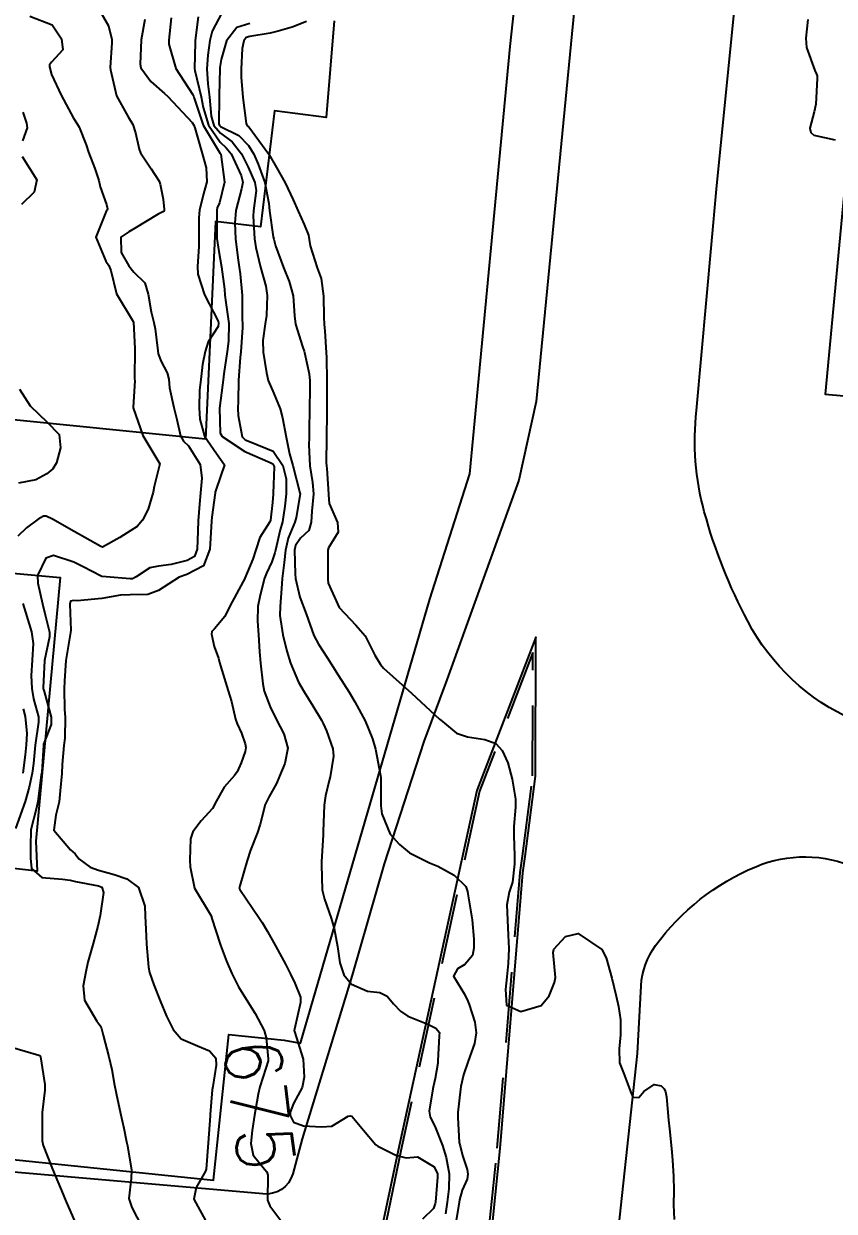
# Model space of a CAD drawing. Header units: metres. Extents: x 298520 to 308411, y 7433745 to 7450750.
# Drawn here: x 300321.6 to 300379, y 7445606.5 to 7445690.6 of the extents above; entities that cross this region are included whole.
import ezdxf
from ezdxf.enums import TextEntityAlignment as Align

# ---------------------------------------------------------------- set-up
doc = ezdxf.new("R2010")
doc.units = ezdxf.units.M
doc.header["$LTSCALE"] = 10
doc.linetypes.add('DASHED', pattern=[0.75, 0.5, -0.25])
for name, color, linetype in [('Canteiro', 45, 'DASHED'), ('Cotas', 45, 'Continuous'), ('Curvas de Nivel 1m', 11, 'Continuous'), ('Curvas de Nivel 5m', 15, 'Continuous'), ('Edificações', 30, 'Continuous'), ('Estação', 45, 'Continuous'), ('Vias Primárias', 230, 'Continuous')]:
    doc.layers.add(name, color=color, linetype=linetype)
doc.styles.add('Style-STANDARD', font='STANDARD.shx')

msp = doc.modelspace()

# ---------------------------------------------------------------- linework, layer by layer
at = {"layer": 'Canteiro'}
msp.add_lwpolyline([(300356.896, 7445631.652), (300357.614, 7445637.321), (300357.633, 7445646.059), (300353.845, 7445636.248), (300348.294, 7445610.789), (300346.293, 7445601.307), (300341.777, 7445547.622), (300334.477, 7445474.891), (300330.843, 7445438.664, 0.954169), (300337.501, 7445437.678), (300339.084, 7445454.665), (300348.856, 7445551.444), (300352.89, 7445589.473, 0.136058), (300352.739, 7445590.382, -0.207409), (300352.659, 7445593.43, 0.061456), (300353.739, 7445597.487), (300355.112, 7445610.985), (300356.72, 7445630.491)], format="xyb", close=True, dxfattribs=at)
at = {"layer": 'Curvas de Nivel 1m', "flags": 128}
for points, elevation in [([(300326.989, 7445691.46), (300327.607, 7445690.403), (300327.826, 7445689.448), (300327.835, 7445689.203), (300327.725, 7445687.448), (300327.73, 7445687.29), (300328.162, 7445685.444), (300329.002, 7445683.964), (300329.332, 7445683.432), (300329.517, 7445682.826), (300329.764, 7445681.684), (300329.875, 7445681.424), (300330.613, 7445680.286), (300331.174, 7445679.404), (300331.261, 7445679.193), (300331.46, 7445678.132), (300331.545, 7445677.399), (300331.532, 7445677.319), (300331.451, 7445677.242), (300331.123, 7445677.079), (300329.439, 7445676.072), (300329.04, 7445675.831), (300328.481, 7445675.44), (300328.488, 7445674.368), (300329.032, 7445673.434), (300329.398, 7445672.982), (300330.182, 7445672.21), (300330.417, 7445671.414), (300330.608, 7445670.168), (300330.817, 7445669.408), (300330.908, 7445668.966), (300331.086, 7445667.404), (300331.123, 7445667.196), (300331.325, 7445666.66), (300331.755, 7445665.841), (300331.861, 7445665.402), (300331.925, 7445664.779), (300332.221, 7445663.396), (300332.442, 7445662.56), (300332.696, 7445661.389), (300332.896, 7445661.023), (300333.256, 7445660.68), (300334.089, 7445659.371), (300334.2, 7445658.399), (300334.099, 7445657.371), (300334.029, 7445656.548), (300333.951, 7445655.372), (300333.917, 7445654.637), (300333.864, 7445653.373), (300333.677, 7445652.856), (300333.155, 7445652.563), (300332.036, 7445652.28), (300331.15, 7445652.166), (300330.524, 7445652.041), (300329.56, 7445651.426), (300329.293, 7445651.277), (300329.141, 7445651.265), (300327.16, 7445651.433), (300327.143, 7445651.435), (300327.127, 7445651.435), (300327.093, 7445651.451), (300325.811, 7445652.132), (300325.153, 7445652.447), (300323.717, 7445652.935), (300323.155, 7445652.731), (300322.576, 7445651.509), (300322.594, 7445650.965), (300322.925, 7445649.503), (300323.111, 7445648.734), (300323.414, 7445647.497), (300323.415, 7445647.171), (300323.073, 7445645.5), (300322.984, 7445643.561), (300322.986, 7445643.501), (300322.994, 7445643.452), (300323.041, 7445643.297), (300323.547, 7445641.495), (300323.542, 7445640.97), (300323.004, 7445639.57), (300322.991, 7445639.5), (300322.878, 7445637.598), (300322.867, 7445637.502), (300322.843, 7445637.373), (300322.608, 7445635.505), (300322.5, 7445635.058), (300322.114, 7445633.512), (300322.089, 7445632.339), (300322.088, 7445631.512), (300322.15, 7445630.765), (300322.889, 7445630.148), (300324.346, 7445630.028), (300324.888, 7445629.945), (300325.266, 7445629.854), (300326.884, 7445629.553), (300327.128, 7445629.448), (300327.251, 7445629.073), (300326.999, 7445627.449), (300326.845, 7445626.69), (300326.511, 7445625.463), (300326.142, 7445624.145), (300325.99, 7445623.468), (300325.798, 7445622.47), (300325.894, 7445621.469), (300326.768, 7445619.977), (300326.992, 7445619.684), (300327.099, 7445619.455), (300327.231, 7445618.978), (300327.635, 7445617.446), (300327.828, 7445616.548), (300328.035, 7445615.44), (300328.146, 7445614.877), (300328.457, 7445613.434), (300328.678, 7445612.408), (300328.882, 7445611.428), (300328.945, 7445611.142), (300329.233, 7445609.424), (300329.211, 7445608.847), (300329.03, 7445607.426), (300329.24, 7445606.791), (300329.961, 7445605.416)], 677), ([(300335.623, 7445691.334), (300334.937, 7445690.032), (300334.76, 7445689.368), (300334.632, 7445688.32), (300334.568, 7445687.37), (300334.634, 7445686.297), (300334.751, 7445685.368), (300334.874, 7445684.025), (300335.063, 7445683.365), (300335.517, 7445682.808), (300336.35, 7445682.187), (300337.022, 7445681.337), (300337.489, 7445680.406), (300337.955, 7445679.325), (300338.042, 7445678.749), (300337.86, 7445677.326), (300337.836, 7445676.939), (300337.932, 7445675.325), (300338.02, 7445674.728), (300338.355, 7445673.32), (300338.728, 7445671.978), (300338.834, 7445671.315), (300338.772, 7445669.905), (300338.695, 7445669.317), (300338.516, 7445668.143), (300338.533, 7445667.318), (300338.783, 7445665.85), (300338.899, 7445665.314), (300339.299, 7445664.378), (300339.743, 7445663.305), (300339.905, 7445662.675), (300340.164, 7445661.301), (300340.414, 7445660.13), (300340.653, 7445659.296), (300341.148, 7445657.356), (300341.154, 7445657.291), (300340.883, 7445655.606), (300340.791, 7445655.294), (300340.312, 7445654.163), (300340.118, 7445653.3), (300340.031, 7445652.425), (300339.897, 7445651.302), (300339.851, 7445650.587), (300339.743, 7445649.304), (300339.732, 7445648.685), (300339.947, 7445647.301), (300340.229, 7445646.15), (300340.486, 7445645.296), (300341.053, 7445643.957), (300341.434, 7445643.284), (300342.055, 7445642.297), (300342.668, 7445641.265), (300342.789, 7445641.032), (300343.015, 7445640.514), (300343.472, 7445639.255), (300343.523, 7445638.727), (300343.274, 7445637.257), (300343.219, 7445637.009), (300342.96, 7445635.923), (300342.857, 7445635.261), (300342.798, 7445633.389), (300342.797, 7445633.262), (300342.787, 7445633.128), (300342.684, 7445631.263), (300342.673, 7445631.036), (300342.711, 7445629.263), (300342.873, 7445628.597), (300343.362, 7445627.255), (300343.568, 7445626.531), (300343.809, 7445625.25), (300343.963, 7445624.101), (300344.244, 7445623.246), (300344.796, 7445622.586), (300345.933, 7445622.088), (300346.791, 7445622.004), (300347.324, 7445621.747), (300347.763, 7445621.205), (300348.253, 7445620.673), (300348.774, 7445620.314), (300350.189, 7445619.756), (300350.766, 7445619.475), (300351.011, 7445619.168), (300351.005, 7445618.922), (300350.915, 7445617.168), (300350.901, 7445616.998), (300350.72, 7445615.916), (300350.581, 7445615.304), (300350.559, 7445615.172), (300350.28, 7445613.592), (300350.364, 7445613.173), (300350.683, 7445612.531), (300351.24, 7445611.164), (300351.5, 7445610.316), (300351.711, 7445609.159), (300351.679, 7445608.108), (300351.555, 7445607.161), (300351.438, 7445606.328)], 673), ([(300322.042, 7445691.09), (300323.608, 7445690.474), (300324.283, 7445689.493), (300324.36, 7445688.717), (300323.576, 7445687.835), (300323.424, 7445687.651), (300323.416, 7445687.502), (300323.568, 7445686.973), (300324.242, 7445685.493), (300325.134, 7445683.878), (300325.388, 7445683.481), (300325.52, 7445683.229), (300326.015, 7445681.98), (300326.191, 7445681.47), (300326.635, 7445680.314), (300326.906, 7445679.459), (300327.018, 7445679.006), (300327.456, 7445677.759), (300327.538, 7445677.449), (300327.51, 7445677.392), (300327.452, 7445677.338), (300326.708, 7445675.461), (300327.408, 7445673.761), (300327.619, 7445673.448), (300327.763, 7445673.082), (300328.168, 7445671.442), (300329.354, 7445669.482), (300329.37, 7445669.43), (300329.469, 7445667.563), (300329.469, 7445667.428), (300329.434, 7445665.549), (300329.445, 7445665.429), (300329.464, 7445665.275), (300329.336, 7445663.429), (300329.338, 7445663.374), (300330.022, 7445661.422), (300331.243, 7445659.41), (300330.824, 7445657.809), (300330.759, 7445657.415), (300330.412, 7445656.207), (300330.007, 7445655.422), (300329.637, 7445654.975), (300329.182, 7445654.69), (300328.404, 7445654.209), (300327.164, 7445653.525), (300327.056, 7445653.56), (300325.18, 7445654.615), (300323.643, 7445655.495), (300323.195, 7445655.704), (300322.991, 7445655.706), (300322.634, 7445655.506), (300321.804, 7445654.894), (300321.174, 7445654.284)], 678), ([(300330.172, 7445690.865), (300329.923, 7445689.425), (300329.833, 7445687.683), (300329.899, 7445687.425), (300330.606, 7445686.457), (300331.555, 7445685.617), (300331.799, 7445685.398), (300333.526, 7445683.577), (300333.633, 7445683.379), (300333.713, 7445683.186), (300334.222, 7445681.373), (300334.508, 7445680.349), (300334.569, 7445679.369), (300334.321, 7445678.515), (300334.039, 7445677.374), (300333.997, 7445676.825), (300334.002, 7445675.374), (300333.998, 7445674.8), (300333.905, 7445673.375), (300333.932, 7445672.84), (300334.388, 7445671.37), (300335.355, 7445669.509), (300335.383, 7445669.36), (300335.351, 7445669.121), (300334.658, 7445668.049), (300334.43, 7445667.369), (300334.251, 7445666.444), (300334.123, 7445665.372), (300334.05, 7445664.624), (300334.009, 7445663.373), (300334.066, 7445662.581), (300334.391, 7445661.369), (300335.245, 7445660.137), (300335.818, 7445659.351), (300335.215, 7445657.614), (300335.158, 7445657.417), (300335.148, 7445657.361), (300334.91, 7445655.649), (300334.885, 7445655.363), (300334.79, 7445653.742), (300334.767, 7445653.364), (300334.327, 7445652.192), (300333.145, 7445651.574), (300332.61, 7445651.388), (300331.133, 7445650.45), (300330.377, 7445650.171), (300329.13, 7445650.152), (300328.438, 7445650.128), (300327.127, 7445649.881), (300325.375, 7445649.726), (300325.126, 7445649.752), (300324.915, 7445649.692), (300324.875, 7445649.482), (300324.929, 7445647.648), (300324.917, 7445647.482), (300324.65, 7445645.911), (300324.591, 7445645.485), (300324.487, 7445644.05), (300324.459, 7445643.486), (300324.492, 7445642.022), (300324.53, 7445641.485), (300324.506, 7445639.987), (300324.444, 7445639.486), (300324.328, 7445638.142), (300324.289, 7445637.487), (300324.185, 7445636.264), (300324.118, 7445635.488), (300323.885, 7445634.549), (300323.742, 7445633.492), (300324.912, 7445632.094), (300325.237, 7445631.806), (300325.505, 7445631.471), (300326.308, 7445630.87), (300326.895, 7445630.654), (300327.99, 7445630.341), (300328.889, 7445630.038), (300329.732, 7445629.422), (300330.166, 7445628.114), (300330.196, 7445627.417), (300330.258, 7445625.997), (300330.298, 7445625.415), (300330.438, 7445623.793), (300330.504, 7445623.413), (300330.8, 7445622.535), (300331.265, 7445621.403), (300331.701, 7445620.325), (300332.178, 7445619.389), (300332.753, 7445618.713), (300333.895, 7445618.219), (300334.741, 7445617.872), (300335.194, 7445617.355), (300335.214, 7445616.869), (300334.973, 7445615.357), (300334.947, 7445615.121), (300334.79, 7445613.359), (300334.785, 7445613.265), (300334.663, 7445611.36), (300334.5, 7445609.506), (300334.457, 7445609.362), (300333.803, 7445608.191), (300333.634, 7445607.37), (300334.595, 7445605.608)], 676), ([(300333.947, 7445691.048), (300333.742, 7445689.379), (300333.736, 7445689.234), (300333.678, 7445687.379), (300333.701, 7445687.249), (300334.16, 7445685.374), (300334.29, 7445684.625), (300334.685, 7445683.368), (300335.511, 7445682.176), (300335.934, 7445681.78), (300336.27, 7445681.348), (300336.998, 7445679.82), (300337.101, 7445679.336), (300337.012, 7445678.881), (300336.62, 7445677.342), (300336.542, 7445676.442), (300336.588, 7445675.343), (300336.752, 7445674), (300336.857, 7445673.338), (300336.926, 7445672.864), (300337.061, 7445671.335), (300337.068, 7445669.623), (300337.082, 7445669.334), (300337.083, 7445669.067), (300336.965, 7445667.336), (300336.922, 7445666.929), (300336.795, 7445665.338), (300336.772, 7445663.856), (300336.755, 7445663.338), (300336.765, 7445662.825), (300337.055, 7445661.333), (300337.26, 7445661.12), (300337.581, 7445661.003), (300339.248, 7445660.312), (300339.942, 7445659.303), (300340.182, 7445658.342), (300340.175, 7445657.3), (300340.085, 7445656.421), (300339.91, 7445655.303), (300339.758, 7445654.73), (300339.407, 7445653.308), (300339.364, 7445653.105), (300339.155, 7445652.468), (300338.782, 7445651.678), (300338.648, 7445651.315), (300338.331, 7445650.118), (300338.177, 7445649.319), (300338.149, 7445648.277), (300338.207, 7445647.319), (300338.28, 7445646.119), (300338.346, 7445645.317), (300338.516, 7445643.85), (300338.623, 7445643.314), (300339.032, 7445642.204), (300339.493, 7445641.305), (300340.018, 7445640.295), (300340.281, 7445639.297), (300340.087, 7445638.199), (300339.709, 7445637.303), (300339.477, 7445636.796), (300338.959, 7445635.87), (300338.694, 7445635.314), (300338.33, 7445633.921), (300338.137, 7445633.322), (300337.655, 7445632.073), (300337.412, 7445631.332), (300336.885, 7445629.552), (300336.858, 7445629.365), (300336.861, 7445629.34), (300336.882, 7445629.299), (300338.247, 7445627.319), (300338.477, 7445626.944), (300338.843, 7445626.312), (300339.406, 7445625.304), (300340.115, 7445623.995), (300340.481, 7445623.293), (300340.797, 7445622.662), (300341.184, 7445621.681), (300341.197, 7445621.284), (300340.764, 7445619.417), (300340.741, 7445619.312), (300340.742, 7445619.29), (300340.762, 7445619.231), (300341.369, 7445617.28), (300341.447, 7445616.006), (300341.313, 7445615.281), (300340.701, 7445614.14), (300340.45, 7445613.538), (300340.447, 7445613.292), (300340.686, 7445612.836), (300341.399, 7445612.566), (300342.681, 7445612.501), (300343.403, 7445612.538), (300344.561, 7445613.242), (300344.693, 7445613.282), (300344.807, 7445613.239), (300345.647, 7445612.262), (300346.523, 7445611.221), (300346.662, 7445611.12), (300347.941, 7445610.486), (300348.654, 7445610.305), (300349.463, 7445610.374), (300350.648, 7445609.672), (300350.871, 7445609.168), (300350.884, 7445608.923), (300350.735, 7445607.169), (300350.722, 7445607.059), (300350.608, 7445606.705), (300349.828, 7445605.95)], 674), ([(300337.611, 7445690.568), (300336.672, 7445690.278), (300335.96, 7445689.354), (300335.58, 7445688.019), (300335.474, 7445687.461), (300335.467, 7445687.361), (300335.421, 7445685.495), (300335.424, 7445685.361), (300335.412, 7445683.474), (300335.445, 7445683.361), (300335.522, 7445683.278), (300336.812, 7445682.637), (300337.509, 7445681.939), (300337.874, 7445681.326), (300338.188, 7445680.627), (300338.653, 7445679.318), (300338.935, 7445677.839), (300338.981, 7445677.315), (300339.262, 7445675.484), (300339.297, 7445675.311), (300339.426, 7445674.839), (300339.987, 7445673.304), (300340.384, 7445672.309), (300340.673, 7445671.297), (300340.768, 7445669.89), (300340.829, 7445669.295), (300341.337, 7445667.712), (300341.441, 7445667.395), (300341.469, 7445667.288), (300341.809, 7445665.774), (300341.854, 7445665.282), (300341.849, 7445664.738), (300341.826, 7445663.282), (300341.8, 7445661.814), (300341.795, 7445661.282), (300341.779, 7445660.758), (300341.838, 7445659.281), (300342.045, 7445658.102), (300342.096, 7445657.277), (300341.985, 7445656.063), (300341.943, 7445655.279), (300341.769, 7445654.697), (300341.176, 7445654.146), (300340.826, 7445653.636), (300340.764, 7445653.294), (300340.801, 7445651.638), (300340.831, 7445651.293), (300341.13, 7445649.978), (300341.321, 7445649.483), (300341.404, 7445649.286), (300341.595, 7445648.803), (300342.137, 7445647.274), (300342.469, 7445646.652), (300343.077, 7445645.714), (300343.359, 7445645.257), (300343.884, 7445644.428), (300344.623, 7445643.244), (300345.036, 7445642.569), (300345.754, 7445641.233), (300346.276, 7445639.961), (300346.49, 7445639.225), (300346.85, 7445637.346), (300346.865, 7445637.221), (300346.877, 7445635.298), (300346.879, 7445635.221), (300346.944, 7445634.653), (300347.542, 7445633.211), (300348.186, 7445632.471), (300348.91, 7445631.874), (300350.317, 7445631.176), (300350.901, 7445630.94), (300352.051, 7445630.309), (300352.887, 7445629.509), (300352.997, 7445629.139), (300353.025, 7445628.994), (300353.325, 7445627.143), (300353.462, 7445625.763), (300353.463, 7445625.141), (300353.347, 7445624.621), (300352.815, 7445623.987), (300352.295, 7445623.671), (300352.012, 7445623.158), (300352.79, 7445621.879), (300353.035, 7445621.396), (300353.124, 7445621.145), (300353.533, 7445619.901), (300353.615, 7445619.137), (300353.498, 7445618.393), (300353.039, 7445617.145), (300352.723, 7445616.18), (300352.526, 7445615.34), (300352.498, 7445615.152), (300352.327, 7445613.515), (300352.311, 7445613.154), (300352.425, 7445611.393), (300352.473, 7445611.152), (300352.656, 7445610.466), (300352.976, 7445609.475), (300353.035, 7445609.144), (300352.987, 7445608.795), (300352.626, 7445608.018), (300352.436, 7445607.331), (300352.404, 7445607.152), (300352.164, 7445605.587)], 672), ([(300341.614, 7445690.719), (300340.59, 7445690.314), (300339.604, 7445690.028), (300339.041, 7445689.876), (300337.598, 7445689.657), (300337.348, 7445689.583), (300337.165, 7445689.336), (300337.054, 7445688.804), (300336.993, 7445687.339), (300336.997, 7445686.768), (300337.116, 7445685.337), (300337.352, 7445683.506), (300337.417, 7445683.332), (300337.474, 7445683.283), (300337.522, 7445683.25), (300338.944, 7445681.316), (300339.489, 7445680.378), (300340.108, 7445679.304), (300340.665, 7445678.093), (300341.017, 7445677.294), (300341.443, 7445676.346), (300341.748, 7445675.597), (300341.811, 7445675.284), (300341.871, 7445674.838), (300342.371, 7445673.275), (300342.639, 7445672.515), (300342.819, 7445671.268), (300342.827, 7445669.802), (300342.871, 7445669.267), (300342.918, 7445668.835), (300343.012, 7445667.265), (300343.026, 7445666.961), (300343.054, 7445665.264), (300343.045, 7445663.505), (300343.039, 7445663.264), (300343.039, 7445663.022), (300343.031, 7445661.263), (300343.01, 7445659.49), (300343.02, 7445659.263), (300343.04, 7445659.072), (300343.156, 7445657.261), (300343.158, 7445657.207), (300343.206, 7445656.607), (300343.803, 7445655.254), (300343.85, 7445654.586), (300343.166, 7445653.472), (300343.131, 7445653.292), (300343.126, 7445653.261), (300343.117, 7445653.215), (300343.117, 7445651.26), (300343.12, 7445651.238), (300343.14, 7445650.962), (300343.927, 7445649.252), (300345.104, 7445648.005), (300345.753, 7445647.233), (300346.435, 7445645.87), (300346.849, 7445645.222), (300347.069, 7445644.955), (300349.043, 7445643.19), (300351.025, 7445641.337), (300351.119, 7445641.264), (300351.227, 7445641.167), (300352.22, 7445640.357), (300353.012, 7445640.096), (300354.238, 7445639.9), (300355.008, 7445639.625), (300355.453, 7445639.116), (300355.859, 7445638.242), (300356.165, 7445637.108), (300356.392, 7445635.672), (300356.402, 7445635.106), (300356.282, 7445633.757), (300356.293, 7445633.106), (300356.333, 7445631.681), (300356.329, 7445631.106), (300356.183, 7445629.814), (300355.952, 7445629.109), (300355.784, 7445628.196), (300355.828, 7445627.11), (300355.884, 7445626.068), (300355.925, 7445625.109), (300355.878, 7445624.048), (300355.795, 7445623.11), (300355.691, 7445622.214), (300355.761, 7445621.11), (300356.778, 7445620.656), (300358.225, 7445621.078), (300358.79, 7445621.775), (300359.168, 7445622.697), (300359.234, 7445623.066), (300359.062, 7445624.835), (300359.121, 7445625.067), (300359.939, 7445625.962), (300360.844, 7445626.179), (300362.498, 7445625.033), (300362.824, 7445624.461), (300363.207, 7445623.024), (300363.513, 7445621.742), (300363.691, 7445621.016), (300363.831, 7445620.072), (300363.836, 7445619.014), (300363.74, 7445618.023), (300363.762, 7445617.015), (300364.037, 7445616.321), (300364.529, 7445615.003), (300364.707, 7445614.6), (300365.125, 7445614.578), (300365.473, 7445614.992), (300366.211, 7445615.492), (300366.717, 7445615.388), (300366.922, 7445615.184), (300367.004, 7445614.977), (300367.074, 7445614.61), (300367.227, 7445612.975), (300367.296, 7445612.354), (300367.433, 7445610.972), (300367.5, 7445610.126), (300367.591, 7445608.971), (300367.608, 7445607.991), (300367.588, 7445606.97), (300367.636, 7445605.936)], 671), ([(300321.535, 7445684.296), (300321.799, 7445683.517), (300321.843, 7445683.194), (300321.51, 7445682.276)], 679), ([(300321.498, 7445681.171), (300322.534, 7445679.509), (300322.336, 7445678.639), (300321.455, 7445677.771)], 679), ([(300321.3, 7445664.684), (300322.053, 7445663.512), (300323.271, 7445662.358), (300324.113, 7445661.491), (300324.195, 7445660.549), (300323.918, 7445659.493), (300323.672, 7445659.06), (300323.231, 7445658.694), (300322.452, 7445658.28), (300321.221, 7445658.037)], 679), ([(300321.544, 7445649.524), (300321.719, 7445648.916), (300322.16, 7445647.514), (300322.261, 7445646.688), (300322.192, 7445645.513), (300322.135, 7445644.436), (300322.167, 7445643.513), (300322.295, 7445642.771), (300322.641, 7445641.506), (300322.653, 7445641.139), (300322.414, 7445639.509), (300322.292, 7445638.202), (300322.196, 7445637.512), (300321.976, 7445636.528), (300321.709, 7445635.519), (300321.012, 7445633.607)], 678), ([(300321.57, 7445642.063), (300321.692, 7445641.52), (300321.826, 7445640.333), (300321.763, 7445639.519), (300321.7, 7445638.812), (300321.528, 7445637.522)], 679), ([(300320.742, 7445618.136), (300322.67, 7445617.565), (300322.733, 7445617.539), (300322.771, 7445617.5), (300322.791, 7445617.441), (300323.09, 7445615.496), (300323.105, 7445615.1), (300322.91, 7445613.498), (300322.896, 7445613.291), (300322.903, 7445611.498), (300322.977, 7445611.179), (300323.634, 7445609.49), (300324.382, 7445607.717), (300324.475, 7445607.481), (300324.61, 7445607.178), (300325.359, 7445605.472)], 678)]:
    msp.add_lwpolyline(points, dxfattribs=dict(at, elevation=elevation))
at = {"layer": 'Curvas de Nivel 5m', "flags": 128}
for points, elevation in [([(300332.046, 7445690.966), (300331.865, 7445689.397), (300331.868, 7445689.119), (300332.368, 7445687.392), (300333.555, 7445685.581), (300333.632, 7445685.379), (300333.654, 7445685.277), (300334.305, 7445683.372), (300335.503, 7445681.381), (300335.54, 7445681.322), (300335.799, 7445679.355), (300335.458, 7445677.879), (300335.294, 7445677.522), (300335.256, 7445677.362), (300335.255, 7445675.542), (300335.266, 7445675.362), (300335.419, 7445674.447), (300335.597, 7445673.357), (300335.804, 7445671.771), (300335.836, 7445671.353), (300335.905, 7445670.822), (300336.109, 7445669.349), (300336.088, 7445668.096), (300335.994, 7445667.35), (300335.756, 7445665.792), (300335.713, 7445665.354), (300335.677, 7445664.985), (300335.465, 7445663.357), (300335.501, 7445661.592), (300335.655, 7445661.354), (300337.247, 7445660.279), (300339.033, 7445659.515), (300339.235, 7445659.419), (300339.309, 7445659.309), (300339.331, 7445659.21), (300339.248, 7445657.31), (300339.248, 7445657.274), (300339.206, 7445656.667), (300339.07, 7445655.436), (300339.007, 7445655.312), (300338.305, 7445654.19), (300338.031, 7445653.321), (300337.811, 7445652.669), (300337.247, 7445651.329), (300337.22, 7445651.251), (300337.14, 7445651.077), (300336.178, 7445649.344), (300335.843, 7445648.618), (300335.098, 7445647.728), (300334.919, 7445647.538), (300334.885, 7445647.362), (300335.084, 7445646.496), (300335.374, 7445645.653), (300335.462, 7445645.354), (300335.611, 7445644.805), (300336.073, 7445643.345), (300336.293, 7445642.599), (300336.594, 7445641.336), (300336.704, 7445641.019), (300337.013, 7445640.347), (300337.274, 7445639.604), (300337.318, 7445639.335), (300337.275, 7445639.059), (300336.987, 7445638.255), (300336.709, 7445637.611), (300336.509, 7445637.345), (300335.795, 7445636.521), (300335.123, 7445635.358), (300335.076, 7445635.234), (300334.948, 7445635.012), (300334.146, 7445634.157), (300333.571, 7445633.374), (300333.408, 7445632.885), (300333.355, 7445631.375), (300333.38, 7445630.893), (300333.685, 7445629.372), (300334.854, 7445627.429), (300334.885, 7445627.36), (300334.898, 7445627.315), (300335.53, 7445625.353), (300335.956, 7445624.214), (300336.316, 7445623.345), (300336.799, 7445622.394), (300337.456, 7445621.33), (300337.97, 7445620.517), (300338.618, 7445619.312), (300338.755, 7445618.789), (300338.903, 7445617.308), (300338.887, 7445617.153), (300338.726, 7445616.648), (300338.316, 7445615.316), (300338.186, 7445614.796), (300337.922, 7445613.322), (300337.77, 7445612.23), (300337.668, 7445611.325), (300337.826, 7445610.494), (300338.645, 7445609.493), (300338.796, 7445609.308), (300338.872, 7445609.075), (300338.844, 7445607.308), (300339.009, 7445606.906), (300340.209, 7445605.294)], 675), ([(300377.08, 7445690.865), (300376.936, 7445689.533), (300376.999, 7445688.866), (300377.577, 7445687.256), (300377.71, 7445686.993), (300377.751, 7445686.857), (300377.756, 7445686.672), (300377.66, 7445684.858), (300377.538, 7445684.329), (300377.231, 7445683.158), (300377.291, 7445682.862), (300377.521, 7445682.676), (300379.028, 7445682.347)], 670)]:
    msp.add_lwpolyline(points, dxfattribs=dict(at, elevation=elevation))
at = {"layer": 'Edificações'}
for points in [[(300319.684, 7445610.304), (300335.024, 7445608.711), (300336.115, 7445619.036), (300340.034, 7445618.622), (300341.194, 7445618.417), (300350.328, 7445649.83), (300353.173, 7445658.696), (300356.017, 7445688.951), (300359.463, 7445720.851)], [(300343.568, 7445690.76), (300343.013, 7445683.914), (300339.34, 7445684.388), (300338.362, 7445676.18), (300335.169, 7445676.56), (300334.467, 7445661.15), (300300.498, 7445664.58)], [(300314.889, 7445652.219), (300324.185, 7445651.368), (300322.469, 7445632.718), (300322.564, 7445630.595), (300295.718, 7445633.62)]]:
    msp.add_lwpolyline(points, dxfattribs=at)
at = {"layer": 'Estação'}
msp.add_lwpolyline([(300404.614, 7445749.95), (300408.895, 7445793.068), (300391.072, 7445794.928), (300386.377, 7445749.95), (300383.596, 7445720.59), (300378.322, 7445664.35), (300396.321, 7445662.729), (300401.071, 7445713.262), (300416.328, 7445711.797), (300418.815, 7445735.154), (300415.255, 7445735.533), (300415.928, 7445741.855), (300403.734, 7445743.023)], close=True, dxfattribs=at)
at = {"layer": 'Vias Primárias'}
for points in [[(300372.492, 7445812.878), (300367.901, 7445765.659), (300366.604, 7445749.095), (300362.705, 7445713.685), (300357.859, 7445663.828), (300356.643, 7445658.246), (300351.543, 7445644.125), (300349.91, 7445639.755), (300347.11, 7445631.098), (300344.844, 7445623.216), (300341.311, 7445611.655), (300340.638, 7445609.177, -0.373654), (300338.513, 7445607.752), (300310.854, 7445610.164), (300295.214, 7445611.953), (300283.571, 7445612.735)], [(300380.331, 7445641.273, -0.168701), (300372.834, 7445648.267, -0.054165), (300369.761, 7445656.013, -0.096968), (300369.213, 7445663.194), (300370.63, 7445678.845), (300375.499, 7445727.751), (300377.708, 7445748.827), (300379.088, 7445762.608)], [(300347.454, 7445447.331), (300350.982, 7445482.033), (300353.8, 7445513.119), (300357.205, 7445540.873), (300361.266, 7445582.723), (300365.042, 7445617.674), (300365.289, 7445622.479, -0.146914), (300366.306, 7445625.324, -0.135417), (300373.397, 7445630.904, -0.207425), (300380.487, 7445630.822)]]:
    msp.add_lwpolyline(points, format="xyb", dxfattribs=at)
msp.add_lwpolyline([(300357.094, 7445631.624), (300357.814, 7445637.308), (300357.835, 7445647.138), (300353.653, 7445636.306), (300348.098, 7445610.831), (300346.095, 7445601.336), (300341.577, 7445547.64), (300334.278, 7445474.911), (300330.644, 7445438.684, 0.95554), (300337.699, 7445437.65), (300339.283, 7445454.646), (300349.055, 7445551.423), (300353.089, 7445589.452, 0.136058), (300352.92, 7445590.467, -0.207409), (300352.845, 7445593.356, 0.061508), (300353.937, 7445597.463), (300355.311, 7445610.966), (300356.918, 7445630.468)], format="xyb", close=True, dxfattribs=at)

# ---------------------------------------------------------------- texts
at = {"layer": 'Cotas', "style": 'Style-STANDARD'}
msp.add_text('675', height=4, rotation=277.38889, dxfattribs=at).set_placement((300338.272, 7445614.086, 675), align=Align.MIDDLE_CENTER)

doc.saveas('drawing.dxf')
